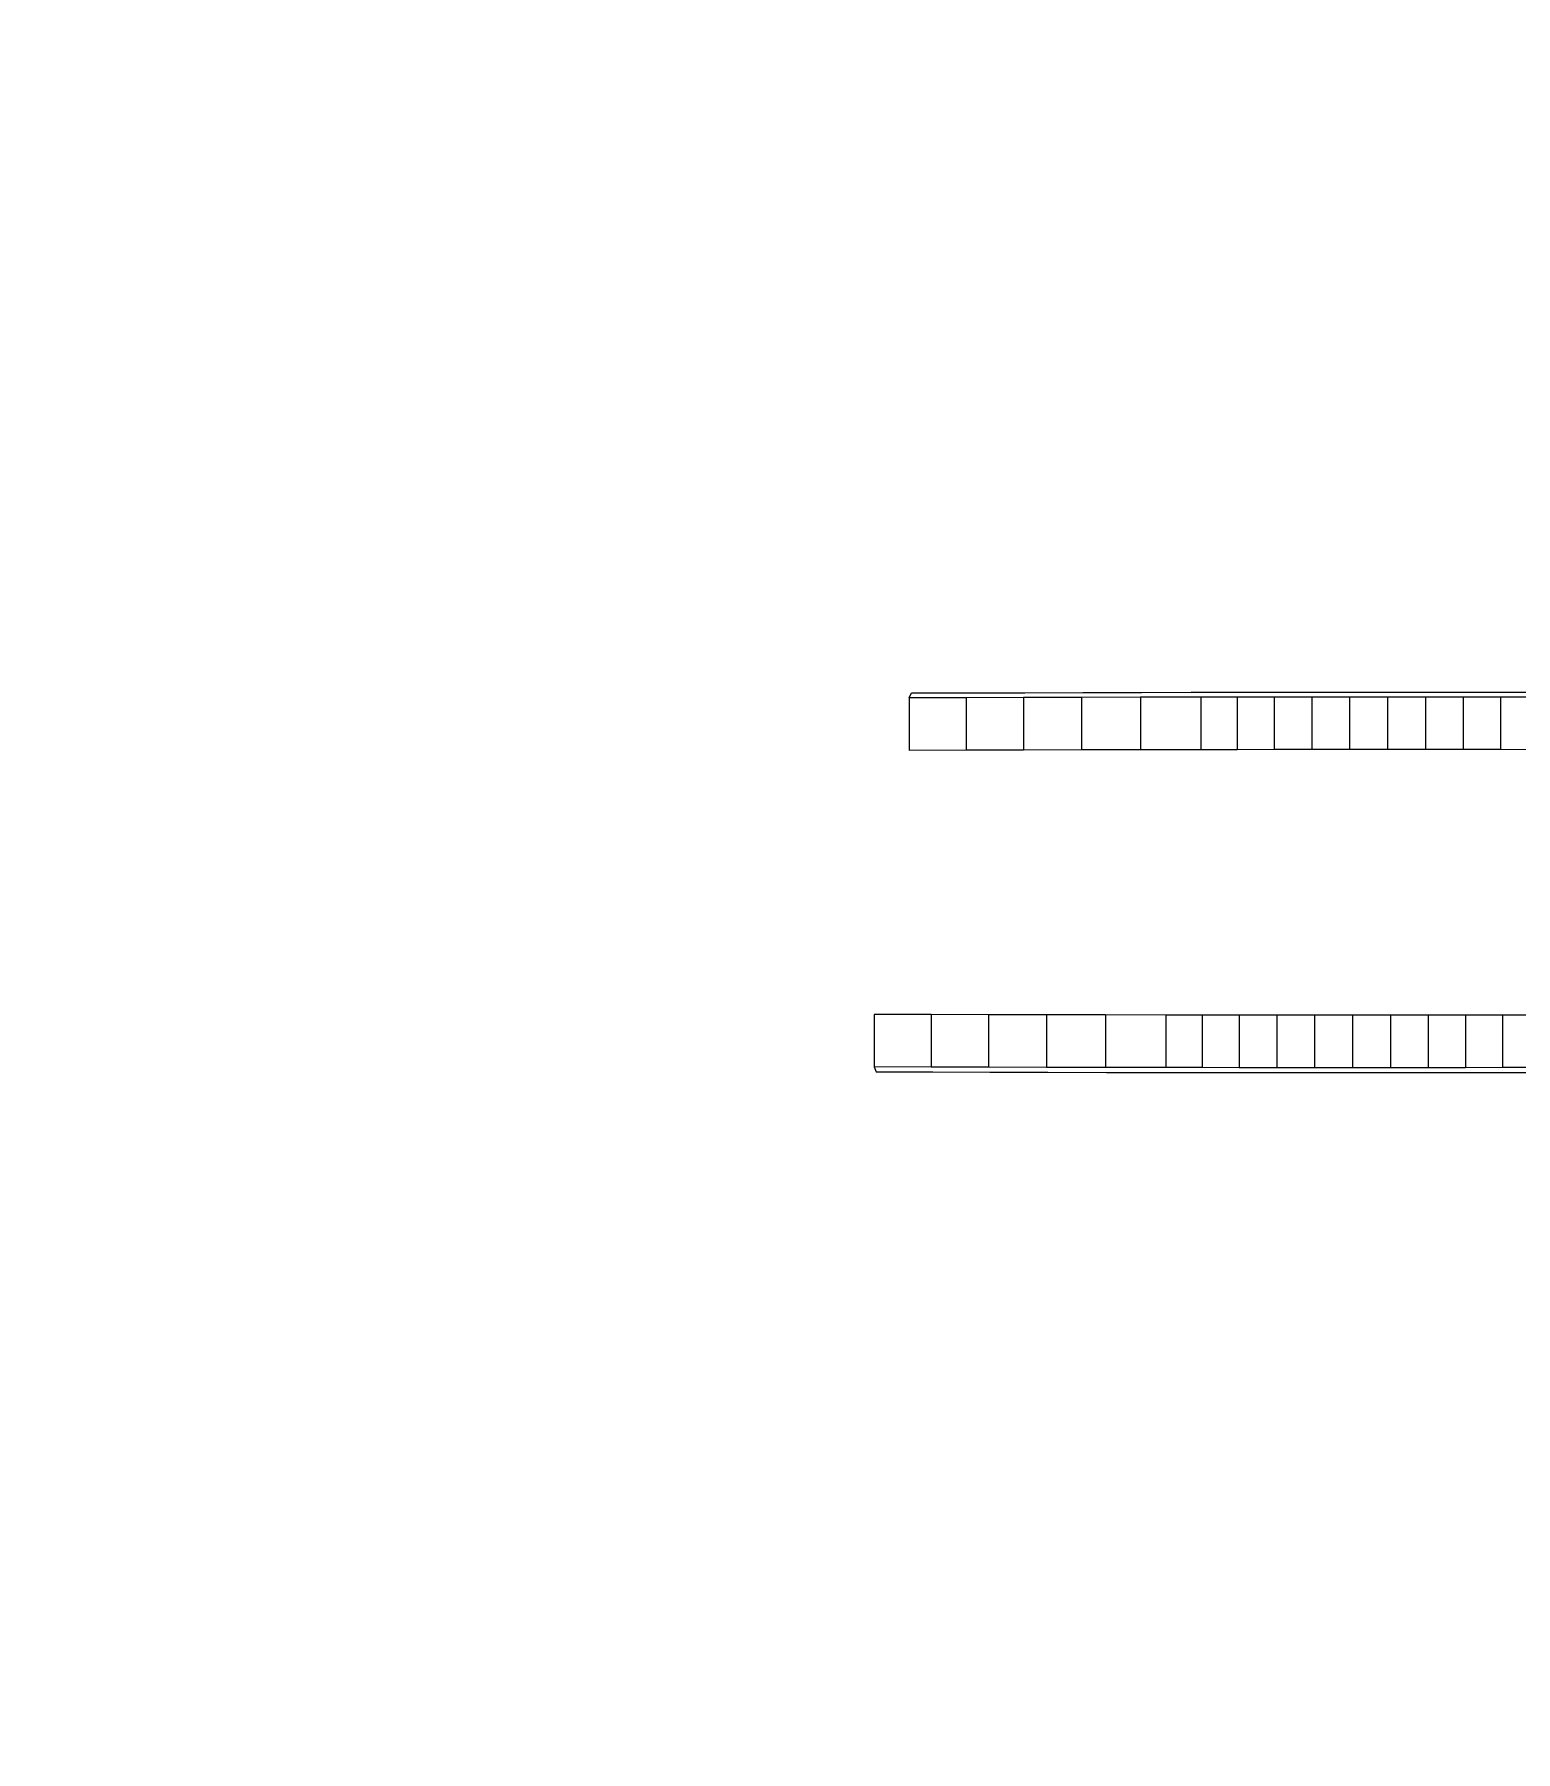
# Model space of a CAD drawing. Header units: millimetres. Extents: x -8045 to 6871, y -5915 to 5473.
# Drawn here: x -1489.3 to -1066.6, y -434.2 to 55.8 of the extents above; entities that cross this region are included whole.
import ezdxf

# ---------------------------------------------------------------- set-up
doc = ezdxf.new("R2010")
doc.units = ezdxf.units.MM
for name, color, linetype in [('DIKOM_ОБЪЕКТ', 7, 'Continuous'), ('DIKOM_РАЗМЕР_ЗОНА', 7, 'Continuous'), ('DIKOM_РАЗМЕР_ОБЪЕКТА', 7, 'Continuous')]:
    doc.layers.add(name, color=color, linetype=linetype)
doc.styles.add('style1', font='arial.ttf', dxfattribs={"width": 0.8})
doc.dimstyles.new('1-50', dxfattribs={"dimtxt": 300, "dimasz": 200, "dimexe": 100, "dimexo": 0, "dimgap": 100, "dimtad": 1, "dimtxsty": 'style1', "dimcen": 200, "dimclrd": 7, "dimclre": 7, "dimclrt": 7, "dimadec": 1, "dimazin": 2, "dimtfac": 1, "dimtmove": 0, "dimatfit": 2, "dimfxl": 0, "dimlwd": 25, "dimlwe": 18, "dimarcsym": 0})

# ---------------------------------------------------------------- blocks, each defined once
blk = doc.blocks.new('*D9')
at = {"layer": 'Defpoints', "color": 0, "linetype": 'Continuous', "transparency": 16777216}
for p in [(5663.54, -234.65), (-5019.6, -1388.73), (5663.54, -4701.47)]:
    blk.add_point(p, dxfattribs=at)
at = {"layer": 'DIKOM_РАЗМЕР_ОБЪЕКТА', "color": 7, "linetype": 'Continuous', "lineweight": 18, "transparency": 16777216}
for p, q in [((5663.54, -234.65), (5663.54, -4801.47)), ((-5019.6, -1388.73), (-5019.6, -4801.47))]:
    blk.add_line(p, q, dxfattribs=at)
at = {"layer": 'DIKOM_РАЗМЕР_ОБЪЕКТА', "color": 7, "linetype": 'Continuous', "lineweight": 25, "transparency": 16777216}
blk.add_line((-4819.6, -4701.47), (5463.54, -4701.47), dxfattribs=at)
at = {"layer": 'DIKOM_РАЗМЕР_ОБЪЕКТА', "color": 7, "linetype": 'Continuous', "transparency": 16777216}
for points in [[(-4819.6, -4668.14), (-4819.6, -4734.8), (-5019.6, -4701.47)], [(5463.54, -4668.14), (5463.54, -4734.8), (5663.54, -4701.47)]]:
    blk.add_solid(points, dxfattribs=at)
at = {"layer": 'DIKOM_РАЗМЕР_ОБЪЕКТА', "color": 7, "linetype": 'Continuous', "lineweight": 15, "transparency": 16777216, "insert": (-74.37, -4448.3), "char_height": 300, "attachment_point": 5, "style": 'style1'}
blk.add_mtext('10700', dxfattribs=at)
blk = doc.blocks.new('*D10')
at = {"layer": 'Defpoints', "color": 0, "linetype": 'Continuous', "transparency": 16777216}
for p in [(-1653.81, 3474.95), (-5616.46, -3083.4), (491.01, -3083.4)]:
    blk.add_point(p, dxfattribs=at)
at = {"layer": 'DIKOM_РАЗМЕР_ОБЪЕКТА', "color": 7, "linetype": 'Continuous', "lineweight": 18, "transparency": 16777216}
for p, q in [((-1653.81, 3474.95), (-5716.46, 3474.95)), ((491.01, -3083.4), (-5716.46, -3083.4))]:
    blk.add_line(p, q, dxfattribs=at)
at = {"layer": 'DIKOM_РАЗМЕР_ОБЪЕКТА', "color": 7, "linetype": 'Continuous', "lineweight": 25, "transparency": 16777216}
blk.add_line((-5616.46, 3274.95), (-5616.46, -2883.4), dxfattribs=at)
at = {"layer": 'DIKOM_РАЗМЕР_ОБЪЕКТА', "color": 7, "linetype": 'Continuous', "transparency": 16777216}
for points in [[(-5649.79, 3274.95), (-5583.12, 3274.95), (-5616.46, 3474.95)], [(-5649.79, -2883.4), (-5583.12, -2883.4), (-5616.46, -3083.4)]]:
    blk.add_solid(points, dxfattribs=at)
at = {"layer": 'DIKOM_РАЗМЕР_ОБЪЕКТА', "color": 7, "linetype": 'Continuous', "lineweight": 15, "transparency": 16777216, "insert": (-5869.63, -1326.86), "char_height": 300, "attachment_point": 5, "rotation": 90, "style": 'style1'}
blk.add_mtext('6550', dxfattribs=at)
blk = doc.blocks.new('*D11')
at = {"layer": 'Defpoints', "color": 0, "transparency": 16777216}
for p in [(6870.85, -184.65), (-7019.6, -1388.73), (-7019.6, -5814.65)]:
    blk.add_point(p, dxfattribs=at)
at = {"layer": 'DIKOM_РАЗМЕР_ЗОНА', "color": 7, "lineweight": 18, "transparency": 16777216}
for p, q in [((6870.85, -184.65), (6870.85, -5914.65)), ((-7019.6, -1388.73), (-7019.6, -5914.65))]:
    blk.add_line(p, q, dxfattribs=at)
at = {"layer": 'DIKOM_РАЗМЕР_ЗОНА', "color": 7, "lineweight": 25, "transparency": 16777216}
blk.add_line((6670.85, -5814.65), (-6819.6, -5814.65), dxfattribs=at)
at = {"layer": 'DIKOM_РАЗМЕР_ЗОНА', "color": 7, "transparency": 16777216}
for points in [[(-6819.6, -5781.31), (-6819.6, -5847.98), (-7019.6, -5814.65)], [(6670.85, -5781.31), (6670.85, -5847.98), (6870.85, -5814.65)]]:
    blk.add_solid(points, dxfattribs=at)
at = {"layer": 'DIKOM_РАЗМЕР_ЗОНА', "color": 7, "transparency": 16777216, "insert": (-74.37, -5561.37), "char_height": 300, "attachment_point": 5, "style": 'style1'}
blk.add_mtext('13900', dxfattribs=at)
blk = doc.blocks.new('*D12')
at = {"layer": 'Defpoints', "color": 0, "transparency": 16777216}
for p in [(-2189.61, 5472.65), (-7595.21, -5084.97), (-495.58, -5084.97)]:
    blk.add_point(p, dxfattribs=at)
at = {"layer": 'DIKOM_РАЗМЕР_ЗОНА', "color": 7, "lineweight": 18, "transparency": 16777216}
for p, q in [((-2189.61, 5472.65), (-7695.21, 5472.65)), ((-495.58, -5084.97), (-7695.21, -5084.97))]:
    blk.add_line(p, q, dxfattribs=at)
at = {"layer": 'DIKOM_РАЗМЕР_ЗОНА', "color": 7, "lineweight": 25, "transparency": 16777216}
blk.add_line((-7595.21, 5272.65), (-7595.21, -4884.97), dxfattribs=at)
at = {"layer": 'DIKOM_РАЗМЕР_ЗОНА', "color": 7, "transparency": 16777216}
for points in [[(-7628.55, 5272.65), (-7561.88, 5272.65), (-7595.21, 5472.65)], [(-7628.55, -4884.97), (-7561.88, -4884.97), (-7595.21, -5084.97)]]:
    blk.add_solid(points, dxfattribs=at)
at = {"layer": 'DIKOM_РАЗМЕР_ЗОНА', "color": 7, "transparency": 16777216, "insert": (-7848.38, -1452.59), "char_height": 300, "attachment_point": 5, "rotation": 90, "style": 'style1'}
blk.add_mtext('10550', dxfattribs=at)

msp = doc.modelspace()

# ---------------------------------------------------------------- linework, layer by layer
at = {"layer": 'DIKOM_ОБЪЕКТ', "color": 7, "linetype": 'Continuous', "lineweight": 15}
for p, q in [((-1239.605, -133.491), (-1239.028, -132.098)), ((-1239.028, -132.098), (-1222.872, -132.057)), ((-1222.872, -132.057), (-1206.615, -132.018)), ((-1206.615, -132.018), (-1190.125, -131.98)), ((-1190.125, -131.98), (-1173.337, -131.945)), ((-1173.337, -131.945), (-1159.222, -131.919)), ((-1159.222, -131.919), (-1144.815, -131.897)), ((-1144.815, -131.897), (-1134.842, -131.885)), ((-1134.842, -131.885), (-1124.731, -131.876)), ((-1124.731, -131.876), (-1114.523, -131.87)), ((-1114.523, -131.87), (-1101.71, -131.867)), ((-1101.71, -131.867), (-1088.898, -131.87)), ((-1088.898, -131.87), (-1075.757, -131.878)), ((-1075.757, -131.878), (-1062.807, -131.892)), ((-1223.376, -133.45), (-1239.605, -133.491)), ((-1239.605, -133.491), (-1239.605, -148.49)), ((-1207.027, -133.41), (-1223.376, -133.45)), ((-1223.376, -133.45), (-1223.376, -148.45)), ((-1190.474, -133.372), (-1207.027, -133.41)), ((-1207.027, -133.41), (-1207.027, -148.41)), ((-1173.632, -133.337), (-1190.474, -133.372)), ((-1190.474, -133.372), (-1190.474, -148.372)), ((-1156.418, -133.306), (-1173.632, -133.337)), ((-1173.632, -133.337), (-1173.632, -148.337)), ((-1146.045, -133.291), (-1156.418, -133.306)), ((-1156.418, -133.306), (-1156.418, -148.306)), ((-1135.478, -133.278), (-1146.045, -133.291)), ((-1146.045, -133.291), (-1146.045, -148.291)), ((-1124.768, -133.269), (-1135.478, -133.278)), ((-1135.478, -133.278), (-1135.478, -148.278)), ((-1113.965, -133.262), (-1124.768, -133.269)), ((-1124.768, -133.269), (-1124.768, -148.268)), ((-1103.12, -133.26), (-1113.965, -133.262)), ((-1113.965, -133.262), (-1113.965, -148.262)), ((-1092.333, -133.261), (-1103.12, -133.26)), ((-1103.12, -133.26), (-1103.12, -148.259)), ((-1081.576, -133.267), (-1092.333, -133.261)), ((-1092.333, -133.261), (-1092.333, -148.261)), ((-1070.904, -133.276), (-1081.576, -133.267)), ((-1081.576, -133.267), (-1081.576, -148.267)), ((-1060.372, -133.289), (-1070.904, -133.276)), ((-1070.904, -133.276), (-1070.904, -148.276)), ((-1223.376, -148.45), (-1239.605, -148.49)), ((-1207.027, -148.41), (-1223.376, -148.45)), ((-1190.474, -148.372), (-1207.027, -148.41)), ((-1173.632, -148.337), (-1190.474, -148.372)), ((-1156.418, -148.306), (-1173.632, -148.337)), ((-1146.045, -148.291), (-1156.418, -148.306)), ((-1135.478, -148.278), (-1146.045, -148.291)), ((-1124.768, -148.268), (-1135.478, -148.278)), ((-1113.965, -148.262), (-1124.768, -148.268)), ((-1103.12, -148.259), (-1113.965, -148.262)), ((-1092.333, -148.261), (-1103.12, -148.259)), ((-1081.576, -148.267), (-1092.333, -148.261)), ((-1070.904, -148.276), (-1081.576, -148.267)), ((-1060.372, -148.289), (-1070.904, -148.276)), ((-1249.605, -223.824), (-1249.605, -238.824)), ((-1233.376, -223.865), (-1249.605, -223.824)), ((-1233.376, -223.865), (-1233.376, -238.865)), ((-1217.027, -223.905), (-1233.376, -223.865)), ((-1217.027, -223.905), (-1217.027, -238.905)), ((-1200.474, -223.943), (-1217.027, -223.905)), ((-1200.474, -223.943), (-1200.474, -238.943)), ((-1183.632, -223.978), (-1200.474, -223.943)), ((-1183.632, -223.978), (-1183.632, -238.978)), ((-1166.418, -224.008), (-1183.632, -223.978)), ((-1166.418, -224.008), (-1166.418, -239.008)), ((-1156.045, -224.024), (-1166.418, -224.008)), ((-1156.045, -224.024), (-1156.045, -239.024)), ((-1145.478, -224.037), (-1156.045, -224.024)), ((-1145.478, -224.037), (-1145.478, -239.036)), ((-1134.768, -224.046), (-1145.478, -224.037)), ((-1134.768, -224.046), (-1134.768, -239.046)), ((-1123.965, -224.053), (-1134.768, -224.046)), ((-1123.965, -224.053), (-1123.965, -239.053)), ((-1113.12, -224.055), (-1123.965, -224.053)), ((-1102.333, -224.053), (-1113.12, -224.055)), ((-1113.12, -224.055), (-1113.12, -239.055)), ((-1091.576, -224.048), (-1102.333, -224.053)), ((-1102.333, -224.053), (-1102.333, -239.053)), ((-1080.904, -224.038), (-1091.576, -224.048)), ((-1091.576, -224.048), (-1091.576, -239.048)), ((-1070.372, -224.026), (-1080.904, -224.038)), ((-1080.904, -224.038), (-1080.904, -239.038)), ((-1060.035, -224.011), (-1070.372, -224.026)), ((-1070.372, -224.026), (-1070.372, -239.026)), ((-1233.376, -238.865), (-1249.605, -238.824)), ((-1249.605, -238.824), (-1249.028, -240.217)), ((-1217.027, -238.905), (-1233.376, -238.865)), ((-1200.474, -238.943), (-1217.027, -238.905)), ((-1183.632, -238.978), (-1200.474, -238.943)), ((-1166.418, -239.008), (-1183.632, -238.978)), ((-1156.045, -239.024), (-1166.418, -239.008)), ((-1145.478, -239.036), (-1156.045, -239.024)), ((-1134.768, -239.046), (-1145.478, -239.036)), ((-1123.965, -239.053), (-1134.768, -239.046)), ((-1113.12, -239.055), (-1123.965, -239.053)), ((-1102.333, -239.053), (-1113.12, -239.055)), ((-1091.576, -239.048), (-1102.333, -239.053)), ((-1080.904, -239.038), (-1091.576, -239.048)), ((-1070.372, -239.026), (-1080.904, -239.038)), ((-1060.035, -239.011), (-1070.372, -239.026)), ((-1249.028, -240.217), (-1232.872, -240.258)), ((-1232.872, -240.258), (-1216.615, -240.297)), ((-1216.615, -240.297), (-1200.125, -240.335)), ((-1200.125, -240.335), (-1183.337, -240.37)), ((-1183.337, -240.37), (-1169.222, -240.396)), ((-1169.222, -240.396), (-1154.815, -240.417)), ((-1154.815, -240.417), (-1144.842, -240.429)), ((-1144.842, -240.429), (-1134.731, -240.439)), ((-1134.731, -240.439), (-1124.523, -240.445)), ((-1124.523, -240.445), (-1111.71, -240.448)), ((-1111.71, -240.448), (-1098.898, -240.445)), ((-1098.898, -240.445), (-1085.757, -240.436)), ((-1085.757, -240.436), (-1072.807, -240.423)), ((-1072.807, -240.423), (-1059.973, -240.405))]:
    msp.add_line(p, q, dxfattribs=at)

# ---------------------------------------------------------------- dimensions: what is measured, and where the dimension line sits
at = {"layer": 'DIKOM_РАЗМЕР_ЗОНА'}
dim = msp.add_linear_dim(base=(-7595.212, -5084.969), p1=(-2189.606, 5472.652), p2=(-495.584, -5084.969), angle=90, text='10550', dimstyle='1-50', dxfattribs=at)
dim.commit()
dim.dimension.update_dxf_attribs({"geometry": '*D12', "text_midpoint": (-7595.212, -1452.593), "dimtype": 160})
dim = msp.add_linear_dim(base=(-7019.6, -5814.648), p1=(6870.851, -184.645), p2=(-7019.6, -1388.727), text='13900', dimstyle='1-50', dxfattribs=at)
dim.commit()
dim.dimension.update_dxf_attribs({"geometry": '*D11', "text_midpoint": (-74.375, -5814.648), "dimtype": 160})
at = {"layer": 'DIKOM_РАЗМЕР_ОБЪЕКТА', "color": 7, "linetype": 'Continuous', "lineweight": 15}
dim = msp.add_linear_dim(base=(-5616.456, -3083.398), p1=(-1653.813, 3474.95), p2=(491.015, -3083.398), angle=90, text='6550', dimstyle='1-50', dxfattribs=at)
dim.commit()
dim.dimension.update_dxf_attribs({"geometry": '*D10', "text_midpoint": (-5616.456, -1326.858), "dimtype": 160})
dim = msp.add_linear_dim(base=(5663.543, -4701.469), p1=(-5019.6, -1388.727), p2=(5663.543, -234.645), text='10700', dimstyle='1-50', dxfattribs=at)
dim.commit()
dim.dimension.update_dxf_attribs({"geometry": '*D9', "text_midpoint": (-74.375, -4701.469), "dimtype": 160})

doc.saveas('drawing.dxf')
